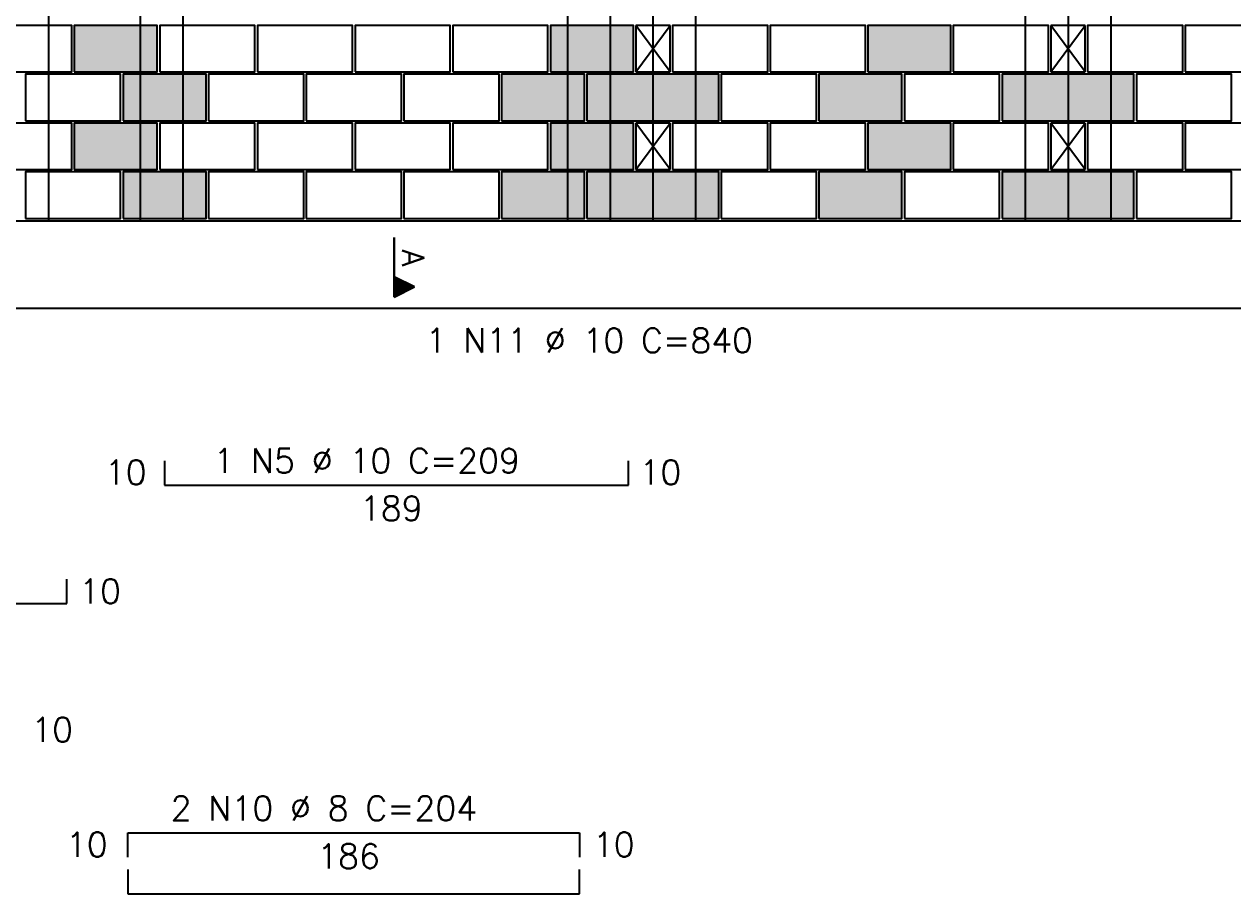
# Model space of a CAD drawing. Extents: x -1.9 to 86, y -1.6 to 60.9.
# Drawn here: x 26.14 to 36.04, y 26.6 to 33.72 of the extents above; entities that cross this region are included whole.
import ezdxf

# ---------------------------------------------------------------- set-up
doc = ezdxf.new("R2010")
doc.units = 0
doc.header["$MEASUREMENT"] = 0
for name, color, linetype in [('PENA_02', 2, 'CONTINUOUS'), ('PENA_03', 3, 'CONTINUOUS'), ('PENA_05', 5, 'CONTINUOUS'), ('PENA_19', 240, 'CONTINUOUS'), ('PENA_21', 100, 'CONTINUOUS')]:
    doc.layers.add(name, color=color, linetype=linetype)
doc.styles.get("Standard").update_dxf_attribs({"font": 'ROMANS.SHX'})

msp = doc.modelspace()

# ---------------------------------------------------------------- linework, layer by layer
at = {"layer": 'PENA_02', "linetype": 'Continuous'}
for p, q in [((31.431532, 33.710798), (31.151532, 33.710798)), ((31.151532, 33.710798), (31.151532, 33.330798)), ((31.431532, 33.330798), (31.431532, 33.710798)), ((34.831532, 33.710798), (34.551532, 33.710798)), ((34.551532, 33.710798), (34.551532, 33.330798)), ((34.831532, 33.330798), (34.831532, 33.710798)), ((31.151532, 33.330798), (31.431532, 33.330798)), ((34.551532, 33.330798), (34.831532, 33.330798)), ((31.431532, 32.910798), (31.151532, 32.910798)), ((31.151532, 32.910798), (31.151532, 32.530798)), ((31.431532, 32.530798), (31.431532, 32.910798)), ((34.831532, 32.910798), (34.551532, 32.910798)), ((34.551532, 32.910798), (34.551532, 32.530798)), ((34.831532, 32.530798), (34.831532, 32.910798)), ((31.151532, 32.530798), (31.431532, 32.530798)), ((34.551532, 32.530798), (34.831532, 32.530798)), ((6.551532, 32.110798), (54.831532, 32.110798))]:
    msp.add_line(p, q, dxfattribs=at)
for points in [[(25.751532, 33.330798), (26.531532, 33.330798), (26.531532, 33.710798), (25.751532, 33.710798), (25.751532, 33.330798)], [(26.551532, 33.330798), (27.231532, 33.330798), (27.231532, 33.710798), (26.551532, 33.710798), (26.551532, 33.330798)], [(27.251532, 33.330798), (28.031532, 33.330798), (28.031532, 33.710798), (27.251532, 33.710798), (27.251532, 33.330798)], [(28.051532, 33.330798), (28.831532, 33.330798), (28.831532, 33.710798), (28.051532, 33.710798), (28.051532, 33.330798)], [(28.851532, 33.330798), (29.631532, 33.330798), (29.631532, 33.710798), (28.851532, 33.710798), (28.851532, 33.330798)], [(29.651532, 33.330798), (30.431532, 33.330798), (30.431532, 33.710798), (29.651532, 33.710798), (29.651532, 33.330798)], [(30.451532, 33.330798), (31.131532, 33.330798), (31.131532, 33.710798), (30.451532, 33.710798), (30.451532, 33.330798)], [(31.451532, 33.330798), (32.231532, 33.330798), (32.231532, 33.710798), (31.451532, 33.710798), (31.451532, 33.330798)], [(32.251532, 33.330798), (33.031532, 33.330798), (33.031532, 33.710798), (32.251532, 33.710798), (32.251532, 33.330798)], [(33.051532, 33.330798), (33.731532, 33.330798), (33.731532, 33.710798), (33.051532, 33.710798), (33.051532, 33.330798)], [(33.751532, 33.330798), (34.531532, 33.330798), (34.531532, 33.710798), (33.751532, 33.710798), (33.751532, 33.330798)], [(34.851532, 33.330798), (35.631532, 33.330798), (35.631532, 33.710798), (34.851532, 33.710798), (34.851532, 33.330798)], [(35.651532, 33.330798), (36.431532, 33.330798), (36.431532, 33.710798), (35.651532, 33.710798), (35.651532, 33.330798)], [(26.151532, 32.930798), (26.931532, 32.930798), (26.931532, 33.310798), (26.151532, 33.310798), (26.151532, 32.930798)], [(26.951532, 32.930798), (27.631532, 32.930798), (27.631532, 33.310798), (26.951532, 33.310798), (26.951532, 32.930798)], [(27.651532, 32.930798), (28.431532, 32.930798), (28.431532, 33.310798), (27.651532, 33.310798), (27.651532, 32.930798)], [(28.451532, 32.930798), (29.231532, 32.930798), (29.231532, 33.310798), (28.451532, 33.310798), (28.451532, 32.930798)], [(29.251532, 32.930798), (30.031532, 32.930798), (30.031532, 33.310798), (29.251532, 33.310798), (29.251532, 32.930798)], [(30.051532, 32.930798), (30.731532, 32.930798), (30.731532, 33.310798), (30.051532, 33.310798), (30.051532, 32.930798)], [(30.751532, 32.930798), (31.831532, 32.930798), (31.831532, 33.310798), (30.751532, 33.310798), (30.751532, 32.930798)], [(31.851532, 32.930798), (32.631532, 32.930798), (32.631532, 33.310798), (31.851532, 33.310798), (31.851532, 32.930798)], [(32.651532, 32.930798), (33.331532, 32.930798), (33.331532, 33.310798), (32.651532, 33.310798), (32.651532, 32.930798)], [(33.351532, 32.930798), (34.131532, 32.930798), (34.131532, 33.310798), (33.351532, 33.310798), (33.351532, 32.930798)], [(34.151532, 32.930798), (35.231532, 32.930798), (35.231532, 33.310798), (34.151532, 33.310798), (34.151532, 32.930798)], [(35.251532, 32.930798), (36.031532, 32.930798), (36.031532, 33.310798), (35.251532, 33.310798), (35.251532, 32.930798)], [(25.751532, 32.530798), (26.531532, 32.530798), (26.531532, 32.910798), (25.751532, 32.910798), (25.751532, 32.530798)], [(26.551532, 32.530798), (27.231532, 32.530798), (27.231532, 32.910798), (26.551532, 32.910798), (26.551532, 32.530798)], [(27.251532, 32.530798), (28.031532, 32.530798), (28.031532, 32.910798), (27.251532, 32.910798), (27.251532, 32.530798)], [(28.051532, 32.530798), (28.831532, 32.530798), (28.831532, 32.910798), (28.051532, 32.910798), (28.051532, 32.530798)], [(28.851532, 32.530798), (29.631532, 32.530798), (29.631532, 32.910798), (28.851532, 32.910798), (28.851532, 32.530798)], [(29.651532, 32.530798), (30.431532, 32.530798), (30.431532, 32.910798), (29.651532, 32.910798), (29.651532, 32.530798)], [(30.451532, 32.530798), (31.131532, 32.530798), (31.131532, 32.910798), (30.451532, 32.910798), (30.451532, 32.530798)], [(31.451532, 32.530798), (32.231532, 32.530798), (32.231532, 32.910798), (31.451532, 32.910798), (31.451532, 32.530798)], [(32.251532, 32.530798), (33.031532, 32.530798), (33.031532, 32.910798), (32.251532, 32.910798), (32.251532, 32.530798)], [(33.051532, 32.530798), (33.731532, 32.530798), (33.731532, 32.910798), (33.051532, 32.910798), (33.051532, 32.530798)], [(33.751532, 32.530798), (34.531532, 32.530798), (34.531532, 32.910798), (33.751532, 32.910798), (33.751532, 32.530798)], [(34.851532, 32.530798), (35.631532, 32.530798), (35.631532, 32.910798), (34.851532, 32.910798), (34.851532, 32.530798)], [(35.651532, 32.530798), (36.431532, 32.530798), (36.431532, 32.910798), (35.651532, 32.910798), (35.651532, 32.530798)], [(26.151532, 32.130798), (26.931532, 32.130798), (26.931532, 32.510798), (26.151532, 32.510798), (26.151532, 32.130798)], [(26.951532, 32.130798), (27.631532, 32.130798), (27.631532, 32.510798), (26.951532, 32.510798), (26.951532, 32.130798)], [(27.651532, 32.130798), (28.431532, 32.130798), (28.431532, 32.510798), (27.651532, 32.510798), (27.651532, 32.130798)], [(28.451532, 32.130798), (29.231532, 32.130798), (29.231532, 32.510798), (28.451532, 32.510798), (28.451532, 32.130798)], [(29.251532, 32.130798), (30.031532, 32.130798), (30.031532, 32.510798), (29.251532, 32.510798), (29.251532, 32.130798)], [(30.051532, 32.130798), (30.731532, 32.130798), (30.731532, 32.510798), (30.051532, 32.510798), (30.051532, 32.130798)], [(30.751532, 32.130798), (31.831532, 32.130798), (31.831532, 32.510798), (30.751532, 32.510798), (30.751532, 32.130798)], [(31.851532, 32.130798), (32.631532, 32.130798), (32.631532, 32.510798), (31.851532, 32.510798), (31.851532, 32.130798)], [(32.651532, 32.130798), (33.331532, 32.130798), (33.331532, 32.510798), (32.651532, 32.510798), (32.651532, 32.130798)], [(33.351532, 32.130798), (34.131532, 32.130798), (34.131532, 32.510798), (33.351532, 32.510798), (33.351532, 32.130798)], [(34.151532, 32.130798), (35.231532, 32.130798), (35.231532, 32.510798), (34.151532, 32.510798), (34.151532, 32.130798)], [(35.251532, 32.130798), (36.031532, 32.130798), (36.031532, 32.510798), (35.251532, 32.510798), (35.251532, 32.130798)]]:
    msp.add_lwpolyline(points, dxfattribs=at)
at = {"layer": 'PENA_03', "linetype": 'Continuous'}
for p, q in [((31.151532, 33.330798), (31.431532, 33.710798)), ((31.431532, 33.330798), (31.151532, 33.710798)), ((34.551532, 33.330798), (34.831532, 33.710798)), ((34.831532, 33.330798), (34.551532, 33.710798)), ((31.151532, 32.530798), (31.431532, 32.910798)), ((31.431532, 32.530798), (31.151532, 32.910798)), ((34.551532, 32.530798), (34.831532, 32.910798)), ((34.831532, 32.530798), (34.551532, 32.910798)), ((29.171654, 31.973733), (29.171654, 31.487351)), ((29.17235, 31.652936), (29.17235, 31.973733)), ((29.337587, 31.570317), (29.172349, 31.652936)), ((29.17235, 31.488479), (29.17235, 31.652156)), ((29.336026, 31.570317), (29.17235, 31.652156)), ((29.184418, 31.493733), (29.184418, 31.646902)), ((29.197182, 31.500115), (29.197182, 31.64052)), ((29.209946, 31.506497), (29.209946, 31.634138)), ((29.22271, 31.512879), (29.22271, 31.627756)), ((29.235474, 31.519261), (29.235474, 31.621374)), ((29.248238, 31.525643), (29.248238, 31.614992)), ((29.261002, 31.532025), (29.261002, 31.60861)), ((29.273766, 31.538407), (29.273766, 31.602228)), ((29.28653, 31.544789), (29.28653, 31.595846)), ((29.299294, 31.551171), (29.299294, 31.589464)), ((29.312059, 31.557553), (29.312059, 31.583082)), ((29.171654, 31.487351), (29.337587, 31.570317)), ((29.172349, 31.488479), (29.336026, 31.570317)), ((29.324823, 31.563935), (29.324823, 31.576699))]:
    msp.add_line(p, q, dxfattribs=at)
at = {"layer": 'PENA_05', "linetype": 'Continuous'}
for p, q in [((22.741532, 31.395211), (39.531532, 31.395211)), ((27.291532, 30.147255), (27.291532, 29.947255)), ((31.091532, 29.947255), (31.091532, 30.147255)), ((27.291532, 29.947255), (31.091532, 29.947255)), ((26.491532, 28.978734), (26.491532, 29.178734)), ((22.591532, 28.978734), (26.491532, 28.978734)), ((26.991532, 26.901876), (26.991532, 27.101876)), ((26.991532, 27.101876), (30.691532, 27.101876)), ((30.691532, 27.101876), (30.691532, 26.901876)), ((26.991532, 26.801876), (26.991532, 26.601876)), ((30.691532, 26.601876), (30.691532, 26.801876)), ((26.991532, 26.601876), (30.691532, 26.601876))]:
    msp.add_line(p, q, dxfattribs=at)
for points in [[(26.341532, 38.350798), (26.341532, 32.110798)], [(27.091532, 38.350798), (27.091532, 32.110798)], [(27.441532, 38.350798), (27.441532, 32.110798)], [(30.591532, 38.350798), (30.591532, 32.110798)], [(30.941532, 38.350798), (30.941532, 32.110798)], [(31.291532, 38.350798), (31.291532, 32.110798)], [(31.641532, 38.350798), (31.641532, 32.110798)], [(34.341532, 38.350798), (34.341532, 32.110798)], [(34.691532, 38.350798), (34.691532, 32.110798)], [(35.041532, 38.350798), (35.041532, 32.110798)]]:
    msp.add_lwpolyline(points, dxfattribs=at)
at = {"layer": 'PENA_19', "linetype": 'Continuous'}
for points in [[(30.751532, 32.930798), (31.831532, 32.930798), (31.831532, 33.310798), (30.751532, 33.310798), (30.751532, 32.930798)], [(34.151532, 32.930798), (35.231532, 32.930798), (35.231532, 33.310798), (34.151532, 33.310798), (34.151532, 32.930798)], [(30.751532, 32.130798), (31.831532, 32.130798), (31.831532, 32.510798), (30.751532, 32.510798), (30.751532, 32.130798)], [(34.151532, 32.130798), (35.231532, 32.130798), (35.231532, 32.510798), (34.151532, 32.510798), (34.151532, 32.130798)]]:
    msp.add_lwpolyline(points, dxfattribs=at)
for points in [[(30.751532, 32.930798), (31.831532, 32.930798), (31.831532, 33.310798)], [(30.751532, 32.930798), (31.831532, 33.310798), (30.751532, 33.310798)], [(30.751532, 32.930798), (30.751532, 33.310798), (30.751532, 32.930798)], [(34.151532, 32.930798), (35.231532, 32.930798), (35.231532, 33.310798)], [(34.151532, 32.930798), (35.231532, 33.310798), (34.151532, 33.310798)], [(34.151532, 32.930798), (34.151532, 33.310798), (34.151532, 32.930798)], [(30.751532, 32.130798), (31.831532, 32.130798), (31.831532, 32.510798)], [(30.751532, 32.130798), (31.831532, 32.510798), (30.751532, 32.510798)], [(30.751532, 32.130798), (30.751532, 32.510798), (30.751532, 32.130798)], [(34.151532, 32.130798), (35.231532, 32.130798), (35.231532, 32.510798)], [(34.151532, 32.130798), (35.231532, 32.510798), (34.151532, 32.510798)], [(34.151532, 32.130798), (34.151532, 32.510798), (34.151532, 32.130798)]]:
    msp.add_solid(points, dxfattribs=at)
at = {"layer": 'PENA_21', "linetype": 'Continuous'}
for points in [[(26.551532, 33.330798), (27.231532, 33.330798), (27.231532, 33.710798), (26.551532, 33.710798), (26.551532, 33.330798)], [(30.451532, 33.330798), (31.131532, 33.330798), (31.131532, 33.710798), (30.451532, 33.710798), (30.451532, 33.330798)], [(33.051532, 33.330798), (33.731532, 33.330798), (33.731532, 33.710798), (33.051532, 33.710798), (33.051532, 33.330798)], [(26.951532, 32.930798), (27.631532, 32.930798), (27.631532, 33.310798), (26.951532, 33.310798), (26.951532, 32.930798)], [(30.051532, 32.930798), (30.731532, 32.930798), (30.731532, 33.310798), (30.051532, 33.310798), (30.051532, 32.930798)], [(32.651532, 32.930798), (33.331532, 32.930798), (33.331532, 33.310798), (32.651532, 33.310798), (32.651532, 32.930798)], [(26.551532, 32.530798), (27.231532, 32.530798), (27.231532, 32.910798), (26.551532, 32.910798), (26.551532, 32.530798)], [(30.451532, 32.530798), (31.131532, 32.530798), (31.131532, 32.910798), (30.451532, 32.910798), (30.451532, 32.530798)], [(33.051532, 32.530798), (33.731532, 32.530798), (33.731532, 32.910798), (33.051532, 32.910798), (33.051532, 32.530798)], [(26.951532, 32.130798), (27.631532, 32.130798), (27.631532, 32.510798), (26.951532, 32.510798), (26.951532, 32.130798)], [(30.051532, 32.130798), (30.731532, 32.130798), (30.731532, 32.510798), (30.051532, 32.510798), (30.051532, 32.130798)], [(32.651532, 32.130798), (33.331532, 32.130798), (33.331532, 32.510798), (32.651532, 32.510798), (32.651532, 32.130798)]]:
    msp.add_lwpolyline(points, dxfattribs=at)
for points in [[(26.551532, 33.330798), (27.231532, 33.330798), (27.231532, 33.710798)], [(26.551532, 33.330798), (27.231532, 33.710798), (26.551532, 33.710798)], [(26.551532, 33.330798), (26.551532, 33.710798), (26.551532, 33.330798)], [(30.451532, 33.330798), (31.131532, 33.330798), (31.131532, 33.710798)], [(30.451532, 33.330798), (31.131532, 33.710798), (30.451532, 33.710798)], [(30.451532, 33.330798), (30.451532, 33.710798), (30.451532, 33.330798)], [(33.051532, 33.330798), (33.731532, 33.330798), (33.731532, 33.710798)], [(33.051532, 33.330798), (33.731532, 33.710798), (33.051532, 33.710798)], [(33.051532, 33.330798), (33.051532, 33.710798), (33.051532, 33.330798)], [(26.951532, 32.930798), (27.631532, 32.930798), (27.631532, 33.310798)], [(26.951532, 32.930798), (27.631532, 33.310798), (26.951532, 33.310798)], [(26.951532, 32.930798), (26.951532, 33.310798), (26.951532, 32.930798)], [(30.051532, 32.930798), (30.731532, 32.930798), (30.731532, 33.310798)], [(30.051532, 32.930798), (30.731532, 33.310798), (30.051532, 33.310798)], [(30.051532, 32.930798), (30.051532, 33.310798), (30.051532, 32.930798)], [(32.651532, 32.930798), (33.331532, 32.930798), (33.331532, 33.310798)], [(32.651532, 32.930798), (33.331532, 33.310798), (32.651532, 33.310798)], [(32.651532, 32.930798), (32.651532, 33.310798), (32.651532, 32.930798)], [(26.551532, 32.530798), (27.231532, 32.530798), (27.231532, 32.910798)], [(26.551532, 32.530798), (27.231532, 32.910798), (26.551532, 32.910798)], [(26.551532, 32.530798), (26.551532, 32.910798), (26.551532, 32.530798)], [(30.451532, 32.530798), (31.131532, 32.530798), (31.131532, 32.910798)], [(30.451532, 32.530798), (31.131532, 32.910798), (30.451532, 32.910798)], [(30.451532, 32.530798), (30.451532, 32.910798), (30.451532, 32.530798)], [(33.051532, 32.530798), (33.731532, 32.530798), (33.731532, 32.910798)], [(33.051532, 32.530798), (33.731532, 32.910798), (33.051532, 32.910798)], [(33.051532, 32.530798), (33.051532, 32.910798), (33.051532, 32.530798)], [(26.951532, 32.130798), (27.631532, 32.130798), (27.631532, 32.510798)], [(26.951532, 32.130798), (27.631532, 32.510798), (26.951532, 32.510798)], [(26.951532, 32.130798), (26.951532, 32.510798), (26.951532, 32.130798)], [(30.051532, 32.130798), (30.731532, 32.130798), (30.731532, 32.510798)], [(30.051532, 32.130798), (30.731532, 32.510798), (30.051532, 32.510798)], [(30.051532, 32.130798), (30.051532, 32.510798), (30.051532, 32.130798)], [(32.651532, 32.130798), (33.331532, 32.130798), (33.331532, 32.510798)], [(32.651532, 32.130798), (33.331532, 32.510798), (32.651532, 32.510798)], [(32.651532, 32.130798), (32.651532, 32.510798), (32.651532, 32.130798)]]:
    msp.add_solid(points, dxfattribs=at)

# ---------------------------------------------------------------- texts
at = {"layer": 'PENA_03', "linetype": 'Continuous'}
msp.add_text('A', height=0.18, rotation=270, dxfattribs=at).set_placement((29.238683, 31.877179))
for s, p in [('1 N11 %%c 10 C=840', (29.429022, 31.032158)), ('1 N5 %%c 10 C=209', (27.691532, 30.047255)), ('10', (26.801532, 29.952255)), ('10', (31.181532, 29.952255)), ('189', (28.891532, 29.657255)), ('10', (26.591532, 28.978734)), ('10', (26.199532, 27.845817)), ('2 N10 %%c 8 C=204', (27.341532, 27.201876)), ('10', (26.483532, 26.905876)), ('10', (30.799532, 26.905876)), ('186', (28.541532, 26.809876))]:
    msp.add_text(s, height=0.2, dxfattribs=at).set_placement(p)

doc.saveas('drawing.dxf')
